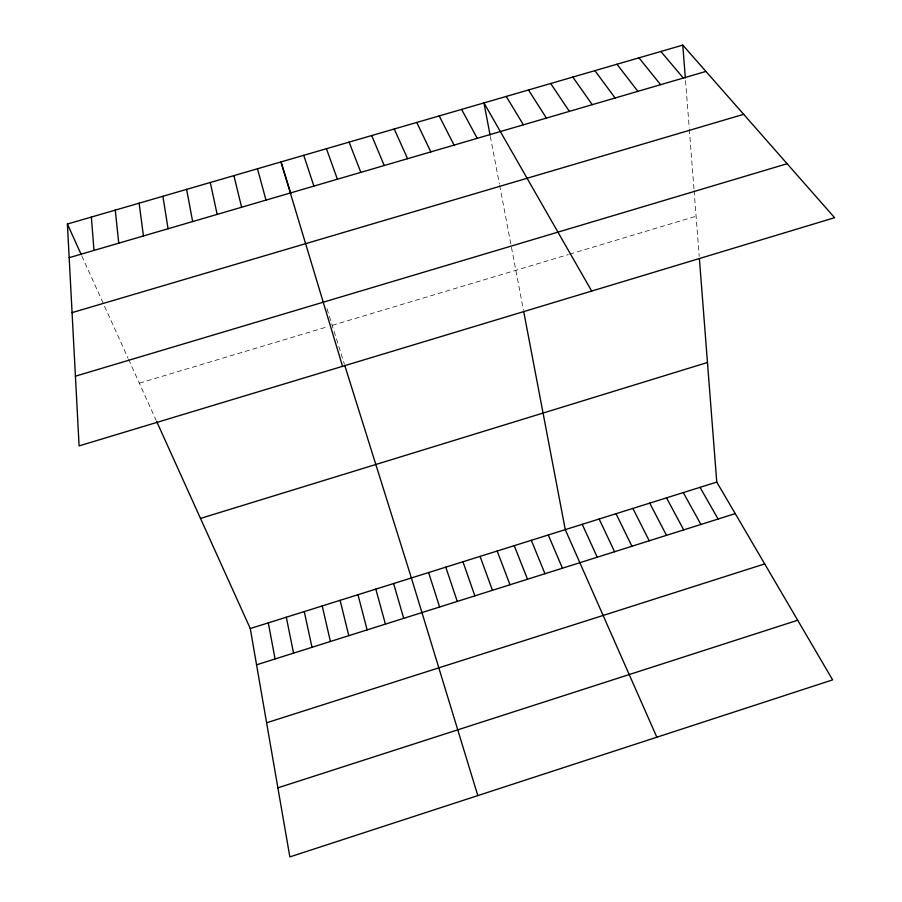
<?xml version="1.0" encoding="UTF-8"?>
<svg xmlns="http://www.w3.org/2000/svg" width="902" height="902" viewBox="0 0 902 902"><rect width="100%" height="100%" fill="white"/><g stroke="black" fill="none" stroke-linecap="round" stroke-linejoin="round"><path stroke-width="0.68" stroke-dasharray="4.51 3.38" d="M139.348 383.17L328.215 326.547M332.207 325.351L568.26 254.578M569.59 254.172L696.085 216.243M81.811 255.92L128.005 358.094M128.58 359.368L156.114 420.276M326.986 308.721L344.293 363.901M490.327 136.405L499.404 183.997M499.652 185.327L523.374 309.826M685.543 80.661L689.229 127.971M689.331 129.324L693.988 189.206M694.089 190.581L699.208 256.292"/><path stroke-width="1.35" d="M277.884 787.841L797.695 620.238M266.609 722.784L764.693 563.919M256.563 664.819L735.231 513.621M716.763 482.085L832.625 679.882L289.858 856.9L250.271 628.536L716.763 482.085L699.411 258.885M200.492 518.424L707.461 362.491M75.418 376.19L787.13 163.724M72.07 312.633L743.676 114.317M69.172 257.679L705.939 71.427M67.402 224.034L682.78 45.1L834.598 217.698L79.094 445.904L67.402 224.034L81.248 254.668M660.884 51.47L683.31 78.046M638.943 57.841L660.636 84.687M616.957 64.245L637.894 91.339M594.914 70.649L615.108 98.002M572.815 77.076L592.264 104.677M550.682 83.514L569.365 111.374M528.482 89.963L546.42 118.094M506.236 96.435L523.408 124.814M591.689 291.064L483.946 102.918L490.079 135.075M700.042 487.339L718.093 519.045M683.299 492.593L700.922 524.468M461.598 109.413L477.237 138.322M666.522 497.859L683.716 529.902M649.722 503.136L666.488 535.337M439.206 115.93L454.067 145.098M632.888 508.412L649.226 540.794M616.032 513.712L631.93 546.251M416.758 122.458L430.84 151.897M599.142 519.011L614.6 551.731M582.218 524.321L597.248 557.21M156.666 421.471L250.271 628.536M394.253 128.997L407.569 158.707M656.848 737.216L565.272 529.643L523.645 311.201M548.292 534.976L562.442 568.204M371.703 135.548L384.229 165.528M531.289 540.309L544.988 573.717M514.241 545.665L527.501 579.242M349.097 142.121L360.845 172.372M497.182 551.021L509.991 584.767M480.078 556.387L492.447 590.314M326.445 148.717L337.393 179.227M462.952 561.766L474.869 595.861M445.791 567.155L457.269 601.431M303.737 155.313L313.896 186.105M428.608 572.544L439.624 607.001M290.827 193.355L280.984 161.932L342.557 366.325M344.711 365.242L411.391 577.957L477.812 795.598M393.61 583.538L403.713 618.344M375.807 589.119L385.436 624.116M257.476 168.764L266 200.109M357.97 594.722L367.125 629.9M340.099 600.326L348.792 635.684M233.911 175.619L241.612 207.246M322.206 605.952L330.414 641.491M304.267 611.579L312.002 647.309M210.301 182.486L217.156 214.394M286.306 617.216L293.556 653.138M268.3 622.876L275.076 658.967M186.624 189.375L192.645 221.565M162.89 196.275L168.076 228.747M139.111 203.187L143.441 235.952M115.264 210.121L118.748 243.179M91.361 217.066L93.988 250.418M682.78 45.1L685.34 77.967"/></g></svg>
